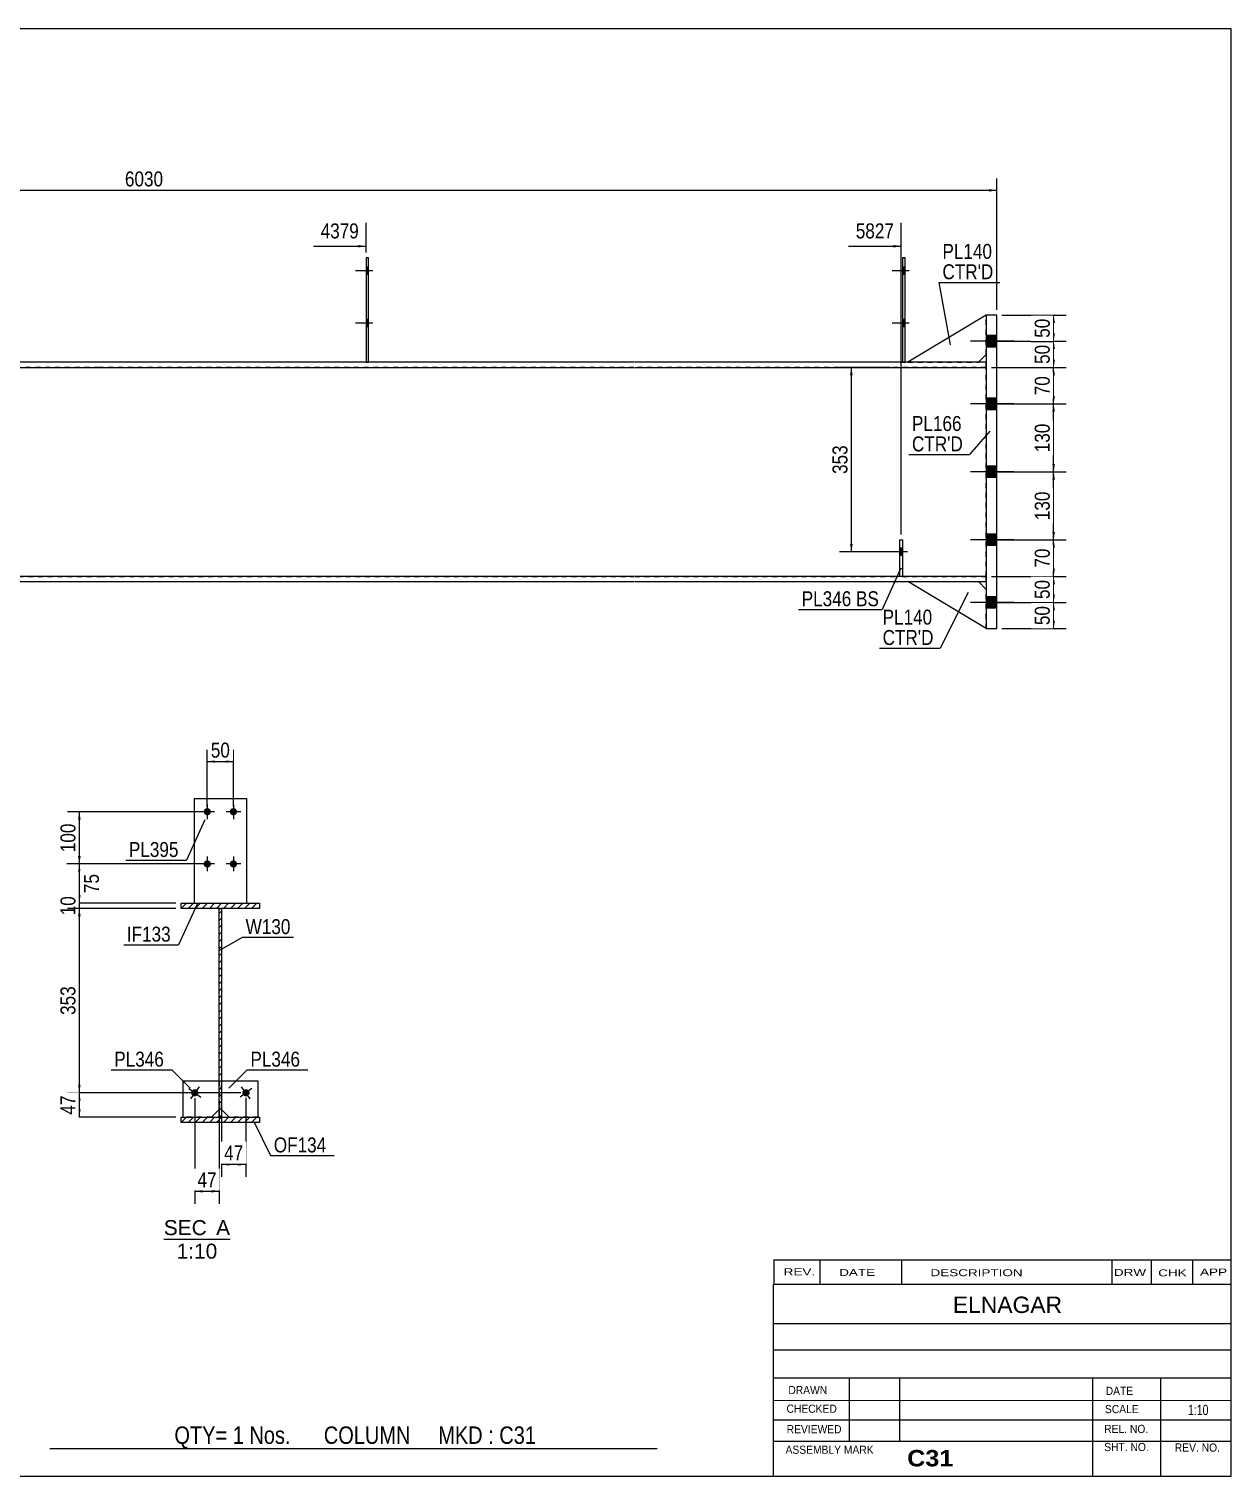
# Model space of a CAD drawing. Header units: millimetres. Extents: x -333 to 70, y -172 to 105.
# Drawn here: x -160.3 to 69.9, y -172.2 to 104.8 of the extents above; entities that cross this region are included whole.
import ezdxf

# ---------------------------------------------------------------- set-up
doc = ezdxf.new("R2010")
doc.units = ezdxf.units.MM
doc.linetypes.add('DXK_LINE_DOT1', pattern=[1.8814, 0.9407, -0.9407])
doc.linetypes.add('DXK_LINE_DOT2', pattern=[3.9198, 1.9599, -1.9599])
doc.styles.add('Arial', font='ARIAL.TTF', dxfattribs={"height": 0.2})
doc.styles.add('Arial Bold', font='ARIALBD.TTF', dxfattribs={"height": 0.2})
doc.styles.add('Arial Narrow', font='ARIALN.TTF', dxfattribs={"height": 0.2})

# ---------------------------------------------------------------- blocks, each defined once
blk = doc.blocks.new('Unknown-624481836-5714')
at = {"color": 5, "linetype": 'Continuous'}
for p, q in [((69.86, 104.79), (-330.14, 104.79)), ((-330.14, 104.79), (-330.14, -172.21)), ((69.86, -172.21), (69.86, 104.79)), ((-330.14, -172.21), (69.86, -172.21))]:
    blk.add_line(p, q, dxfattribs=at)
at = {"color": 174, "linetype": 'Continuous', "style": 'Arial'}
blk.add_text('Tekla structures', height=1.9102, rotation=90, dxfattribs=at).set_placement((-330.64, -171.71))
blk = doc.blocks.new('Unknown-624481836-12 - 6653')
at = {"color": 1, "linetype": 'Continuous'}
blk.add_line((-134.47, -126.84), (-121.79, -126.84), dxfattribs=at)
at = {"color": 0, "linetype": 'Continuous'}
for points in [[(-126.25, -126.09), (-126.25, -123.09), (-134.47, -123.09), (-134.47, -126.09)], [(-121.79, -126.09), (-121.79, -123.09), (-124.45, -123.09), (-124.45, -126.09)], [(-124.24, -130.59), (-124.24, -127.59), (-132.02, -127.59), (-132.02, -130.59)]]:
    blk.add_wipeout(points, dxfattribs=at)
at = {"color": 136, "linetype": 'Continuous', "style": 'Arial'}
for s, height, p in [('SEC', 2.865, (-134.47, -126.09)), ('A', 2.87, (-124.45, -126.09)), ('1:10', 2.865, (-132.02, -130.59))]:
    blk.add_text(s, height=height, dxfattribs=at).set_placement(p)
blk = doc.blocks.new('Part-624481836-4829 - 4772')
at = {"color": 2, "linetype": 'Continuous'}
for p, q in [((7.45, 61), (6.95, 61)), ((6.95, 61), (6.95, 41)), ((7.45, 41), (7.45, 61))]:
    blk.add_line(p, q, dxfattribs=at)
at = {"color": 7, "linetype": 'DXK_LINE_DOT1'}
blk.add_line((6.95, 41), (7.45, 41), dxfattribs=at)
blk = doc.blocks.new('Part-624481836-4827 - 4772')
at = {"color": 2, "linetype": 'Continuous'}
for p, q in [((-249.5, 41), (-299.5, 41)), ((-299.5, 40), (-249.5, 40)), ((-146.8, 41), (-249.4, 41)), ((-249.4, 40), (-146.8, 40)), ((-44.45, 41), (-146.7, 41)), ((-146.7, 40), (-44.45, 40)), ((23, 41), (-44.35, 41)), ((-44.35, 40), (23, 40))]:
    blk.add_line(p, q, dxfattribs=at)
at = {"color": 7, "linetype": 'DXK_LINE_DOT1'}
for p, q in [((-299.5, 41), (-299.5, 40)), ((23, 40), (23, 41))]:
    blk.add_line(p, q, dxfattribs=at)
blk = doc.blocks.new('Part-624481836-4819 - 4772')
at = {"color": 2, "linetype": 'Continuous'}
for p, q in [((-249.5, 0), (-299.5, 0)), ((-146.8, 0), (-249.4, 0)), ((-44.45, 0), (-146.7, 0)), ((23, 0), (-44.35, 0)), ((-299.5, -1), (-249.5, -1)), ((-249.4, -1), (-146.8, -1)), ((-146.7, -1), (-44.45, -1)), ((-44.35, -1), (23, -1))]:
    blk.add_line(p, q, dxfattribs=at)
at = {"color": 7, "linetype": 'DXK_LINE_DOT1'}
for p, q in [((-299.5, 0), (-299.5, -1)), ((23, -1), (23, 0))]:
    blk.add_line(p, q, dxfattribs=at)
blk = doc.blocks.new('Part-624481836-4820 - 4772')
at = {"color": 2, "linetype": 'Continuous'}
for p, q in [((23, 50), (23, -10)), ((25, 50), (23, 50)), ((25, -10), (25, 50)), ((23, -10), (25, -10))]:
    blk.add_line(p, q, dxfattribs=at)
blk = doc.blocks.new('Part-624481836-4823 - 4772')
at = {"color": 2, "linetype": 'Continuous'}
for p, q in [((23, -10), (8, -1)), ((21.5, -1), (23, -2.5))]:
    blk.add_line(p, q, dxfattribs=at)
at = {"color": 7, "linetype": 'DXK_LINE_DOT1'}
for p, q in [((8, -1), (21.5, -1)), ((23, -10), (23, -2.5))]:
    blk.add_line(p, q, dxfattribs=at)
blk = doc.blocks.new('Part-624481836-4825 - 4772')
at = {"color": 2, "linetype": 'Continuous'}
for p, q in [((23, 50), (8, 41)), ((21.5, 41), (23, 42.5))]:
    blk.add_line(p, q, dxfattribs=at)
at = {"color": 7, "linetype": 'DXK_LINE_DOT1'}
for p, q in [((23, 42.5), (23, 50)), ((8, 41), (21.5, 41))]:
    blk.add_line(p, q, dxfattribs=at)
blk = doc.blocks.new('Part-624481836-4830 - 4772')
at = {"color": 7, "linetype": 'DXK_LINE_DOT1'}
for p, q in [((6.45, 0), (6.45, 7)), ((6.45, 7), (6.95, 7)), ((6.95, 7), (6.95, 0)), ((6.45, 1.5), (6.95, 1.5)), ((6.95, 0), (6.45, 0))]:
    blk.add_line(p, q, dxfattribs=at)
blk = doc.blocks.new('Part-624481836-4833 - 4772')
at = {"color": 2, "linetype": 'Continuous'}
for p, q in [((6.45, 0), (6.45, 7)), ((6.45, 7), (6.95, 7)), ((6.95, 7), (6.95, 0))]:
    blk.add_line(p, q, dxfattribs=at)
blk = doc.blocks.new('Part-624481836-4836 - 4772')
at = {"color": 2, "linetype": 'Continuous'}
for p, q in [((-95.25, 61), (-95.75, 61)), ((-95.75, 61), (-95.75, 41)), ((-95.25, 41), (-95.25, 61))]:
    blk.add_line(p, q, dxfattribs=at)
at = {"color": 7, "linetype": 'DXK_LINE_DOT1'}
blk.add_line((-95.75, 41), (-95.25, 41), dxfattribs=at)
blk = doc.blocks.new('Part-624481836-4844 - 4772')
at = {"color": 7, "linetype": 'DXK_LINE_DOT1'}
for p, q in [((-249.5, 40), (-299.5, 40)), ((-299.5, 40), (-299.5, 0)), ((-146.8, 40), (-249.4, 40)), ((-44.45, 40), (-146.7, 40)), ((23, 40), (-44.35, 40)), ((23, 0), (23, 40)), ((-299.5, 0), (-249.5, 0)), ((-249.4, 0), (-198.6, 0)), ((-198.1, 0), (-146.8, 0)), ((-146.7, 0), (-44.45, 0)), ((-44.35, 0), (6.45, 0)), ((6.95, 0), (23, 0))]:
    blk.add_line(p, q, dxfattribs=at)
blk = doc.blocks.new('Bolt-624481836-4845 - 4772')
at = {"linetype": 'Continuous'}
for points in [[(25, 43.9), (25, 46.1), (23, 46.1), (23, 43.9)], [(25, 43.9), (25, 46.1), (23, 46.1), (23, 43.9)], [(25, 31.9), (25, 34.1), (23, 34.1), (23, 31.9)], [(25, 31.9), (25, 34.1), (23, 34.1), (23, 31.9)], [(25, 18.9), (25, 21.1), (23, 21.1), (23, 18.9)], [(25, 18.9), (25, 21.1), (23, 21.1), (23, 18.9)], [(25, 5.9), (25, 8.1), (23, 8.1), (23, 5.9)], [(25, 5.9), (25, 8.1), (23, 8.1), (23, 5.9)], [(25, -6.1), (25, -3.9), (23, -3.9), (23, -6.1)], [(25, -6.1), (25, -3.9), (23, -3.9), (23, -6.1)]]:
    blk.add_hatch(color=3, dxfattribs=at).paths.add_polyline_path(points)
at = {"color": 3, "linetype": 'Continuous'}
for p, q in [((28.3, 45), (20, 45)), ((28.3, 45), (20, 45)), ((25, 46.1), (23, 46.1)), ((25, 46.1), (23, 46.1)), ((25, 43.9), (23, 43.9)), ((25, 43.9), (23, 43.9)), ((25, 34.1), (23, 34.1)), ((25, 34.1), (23, 34.1)), ((28.3, 33), (20, 33)), ((28.3, 33), (20, 33)), ((25, 31.9), (23, 31.9)), ((25, 31.9), (23, 31.9)), ((28.3, 20), (20, 20)), ((28.3, 20), (20, 20)), ((25, 21.1), (23, 21.1)), ((25, 21.1), (23, 21.1)), ((25, 18.9), (23, 18.9)), ((25, 18.9), (23, 18.9)), ((28.3, 7), (20, 7)), ((28.3, 7), (20, 7)), ((25, 8.1), (23, 8.1)), ((25, 8.1), (23, 8.1)), ((25, 5.9), (23, 5.9)), ((25, 5.9), (23, 5.9)), ((28.3, -5), (20, -5)), ((28.3, -5), (20, -5)), ((25, -3.9), (23, -3.9)), ((25, -3.9), (23, -3.9)), ((25, -6.1), (23, -6.1)), ((25, -6.1), (23, -6.1))]:
    blk.add_line(p, q, dxfattribs=at)
blk = doc.blocks.new('Bolt-624481836-4849 - 4772')
at = {"linetype": 'Continuous'}
for points in [[(7.45, 57.8), (7.45, 59.2), (6.95, 59.2), (6.95, 57.8)], [(7.45, 57.8), (7.45, 59.2), (6.95, 59.2), (6.95, 57.8)], [(7.45, 47.8), (7.45, 49.2), (6.95, 49.2), (6.95, 47.8)], [(7.45, 47.8), (7.45, 49.2), (6.95, 49.2), (6.95, 47.8)]]:
    blk.add_hatch(color=3, dxfattribs=at).paths.add_polyline_path(points)
at = {"color": 3, "linetype": 'Continuous'}
for p, q in [((8.25, 58.5), (4.95, 58.5)), ((8.25, 58.5), (4.95, 58.5)), ((7.45, 59.2), (6.95, 59.2)), ((7.45, 59.2), (6.95, 59.2)), ((7.45, 57.8), (6.95, 57.8)), ((7.45, 57.8), (6.95, 57.8)), ((8.25, 48.5), (4.95, 48.5)), ((8.25, 48.5), (4.95, 48.5)), ((7.45, 49.2), (6.95, 49.2)), ((7.45, 49.2), (6.95, 49.2)), ((7.45, 47.8), (6.95, 47.8)), ((7.45, 47.8), (6.95, 47.8))]:
    blk.add_line(p, q, dxfattribs=at)
blk = doc.blocks.new('Bolt-624481836-4850 - 4772')
at = {"color": 3, "linetype": 'DXK_LINE_DOT2'}
for p, q in [((7.9, 4.7), (4.6, 4.7)), ((6.95, 5.4), (6.45, 5.4)), ((6.95, 4), (6.45, 4))]:
    blk.add_line(p, q, dxfattribs=at)
blk = doc.blocks.new('Bolt-624481836-4853 - 4772')
at = {"linetype": 'Continuous'}
blk.add_hatch(color=3, dxfattribs=at).paths.add_polyline_path([(6.95, 4), (6.95, 5.4), (6.45, 5.4), (6.45, 4)])
at = {"color": 3, "linetype": 'Continuous'}
for p, q in [((7.9, 4.7), (4.6, 4.7)), ((6.95, 5.4), (6.45, 5.4)), ((6.95, 4), (6.45, 4))]:
    blk.add_line(p, q, dxfattribs=at)
blk = doc.blocks.new('Bolt-624481836-4856 - 4772')
at = {"linetype": 'Continuous'}
for points in [[(-95.25, 57.8), (-95.25, 59.2), (-95.75, 59.2), (-95.75, 57.8)], [(-95.25, 57.8), (-95.25, 59.2), (-95.75, 59.2), (-95.75, 57.8)], [(-95.25, 47.8), (-95.25, 49.2), (-95.75, 49.2), (-95.75, 47.8)], [(-95.25, 47.8), (-95.25, 49.2), (-95.75, 49.2), (-95.75, 47.8)]]:
    blk.add_hatch(color=3, dxfattribs=at).paths.add_polyline_path(points)
at = {"color": 3, "linetype": 'Continuous'}
for p, q in [((-94.45, 58.5), (-97.75, 58.5)), ((-94.45, 58.5), (-97.75, 58.5)), ((-95.25, 59.2), (-95.75, 59.2)), ((-95.25, 59.2), (-95.75, 59.2)), ((-95.25, 57.8), (-95.75, 57.8)), ((-95.25, 57.8), (-95.75, 57.8)), ((-94.45, 48.5), (-97.75, 48.5)), ((-94.45, 48.5), (-97.75, 48.5)), ((-95.25, 49.2), (-95.75, 49.2)), ((-95.25, 49.2), (-95.75, 49.2)), ((-95.25, 47.8), (-95.75, 47.8)), ((-95.25, 47.8), (-95.75, 47.8))]:
    blk.add_line(p, q, dxfattribs=at)
blk = doc.blocks.new('Part-624481836-6662 - 6653')
at = {"linetype": 'Continuous'}
h = blk.add_hatch(dxfattribs=at)
h.set_pattern_fill('', scale=0.3, style=0, pattern_type=0)
h.set_pattern_definition([(45, (-131.141, -63.545), (-0.67352, 0.67352), [])])
h.paths.add_polyline_path([(-131.14, -62.54), (-131.14, -63.54), (-116.14, -63.54), (-116.14, -62.54)])
at = {"color": 2, "linetype": 'Continuous'}
for p, q in [((-131.14, -63.54), (-131.14, -62.54)), ((-131.14, -62.54), (-116.14, -62.54)), ((-116.14, -63.54), (-131.14, -63.54)), ((-116.14, -62.54), (-116.14, -63.54))]:
    blk.add_line(p, q, dxfattribs=at)
blk = doc.blocks.new('Part-624481836-6654 - 6653')
at = {"linetype": 'Continuous'}
h = blk.add_hatch(dxfattribs=at)
h.set_pattern_fill('', scale=0.3, style=0, pattern_type=0)
h.set_pattern_definition([(45, (-131.141, -104.545), (-0.67352, 0.67352), [])])
h.paths.add_polyline_path([(-131.14, -103.54), (-131.14, -104.54), (-116.14, -104.54), (-116.14, -103.54)])
at = {"color": 2, "linetype": 'Continuous'}
for p, q in [((-131.14, -104.54), (-131.14, -103.54)), ((-131.14, -103.54), (-116.14, -103.54)), ((-116.14, -104.54), (-131.14, -104.54)), ((-116.14, -103.54), (-116.14, -104.54))]:
    blk.add_line(p, q, dxfattribs=at)
blk = doc.blocks.new('Part-624481836-6672 - 6653')
at = {"color": 2, "linetype": 'Continuous'}
for p, q in [((-128.64, -42.54), (-118.64, -42.54)), ((-128.64, -42.54), (-128.64, -62.54)), ((-118.64, -42.54), (-118.64, -62.54))]:
    blk.add_line(p, q, dxfattribs=at)
at = {"color": 7, "linetype": 'DXK_LINE_DOT1'}
blk.add_line((-128.64, -62.54), (-118.64, -62.54), dxfattribs=at)
blk = doc.blocks.new('Part-624481836-6673 - 6653')
at = {"color": 2, "linetype": 'Continuous'}
for p, q in [((-130.84, -96.54), (-123.84, -96.54)), ((-130.84, -96.54), (-130.84, -103.54)), ((-123.84, -102.04), (-125.34, -103.54))]:
    blk.add_line(p, q, dxfattribs=at)
at = {"color": 7, "linetype": 'DXK_LINE_DOT1'}
for p, q in [((-123.84, -96.54), (-123.84, -102.04)), ((-125.34, -103.54), (-130.84, -103.54))]:
    blk.add_line(p, q, dxfattribs=at)
blk = doc.blocks.new('Bolt-624481836-6692 - 6653')
at = {"linetype": 'Continuous'}
for points in [[(-125.44, -45.04, -1), (-126.84, -45.04, -1)], [(-120.44, -45.04, -1), (-121.84, -45.04, -1)], [(-125.44, -55.04, -1), (-126.84, -55.04, -1)], [(-120.44, -55.04, -1), (-121.84, -55.04, -1)]]:
    blk.add_hatch(color=3, dxfattribs=at).paths.add_polyline_path(points)
at = {"color": 3, "linetype": 'Continuous'}
for p, q in [((-126.14, -43.64), (-126.14, -46.44)), ((-121.14, -43.64), (-121.14, -46.44)), ((-124.74, -45.04), (-127.54, -45.04)), ((-119.74, -45.04), (-122.54, -45.04)), ((-124.74, -55.04), (-127.54, -55.04)), ((-126.14, -53.64), (-126.14, -56.44)), ((-119.74, -55.04), (-122.54, -55.04)), ((-121.14, -53.64), (-121.14, -56.44))]:
    blk.add_line(p, q, dxfattribs=at)
blk = doc.blocks.new('Part-624481836-6676 - 6653')
at = {"color": 2, "linetype": 'Continuous'}
for p, q in [((-123.44, -96.54), (-116.44, -96.54)), ((-116.44, -96.54), (-116.44, -103.54)), ((-121.94, -103.54), (-123.44, -102.04))]:
    blk.add_line(p, q, dxfattribs=at)
at = {"color": 7, "linetype": 'DXK_LINE_DOT1'}
for p, q in [((-123.44, -102.04), (-123.44, -96.54)), ((-116.44, -103.54), (-121.94, -103.54))]:
    blk.add_line(p, q, dxfattribs=at)
blk = doc.blocks.new('Part-624481836-6679 - 6653')
at = {"linetype": 'Continuous'}
h = blk.add_hatch(dxfattribs=at)
h.set_pattern_fill('', scale=0.3, style=0, pattern_type=0)
h.set_pattern_definition([(45, (-123.841, -103.545), (-0.67352, 0.67352), [])])
h.paths.add_polyline_path([(-123.84, -63.54), (-123.84, -103.54), (-123.44, -103.54), (-123.44, -63.54)])
at = {"color": 2, "linetype": 'Continuous'}
for p, q in [((-123.84, -103.54), (-123.84, -63.54)), ((-123.84, -63.54), (-123.44, -63.54)), ((-123.44, -63.54), (-123.44, -103.54)), ((-123.44, -103.54), (-123.84, -103.54))]:
    blk.add_line(p, q, dxfattribs=at)
blk = doc.blocks.new('Bolt-624481836-6693 - 6653')
at = {"linetype": 'Continuous'}
blk.add_hatch(color=3, dxfattribs=at).paths.add_polyline_path([(-128.13, -98.28, -1), (-128.95, -99.41, -1)])
at = {"color": 3, "linetype": 'Continuous'}
for p, q in [((-129.67, -98.02), (-127.41, -99.67)), ((-127.72, -97.71), (-129.37, -99.98))]:
    blk.add_line(p, q, dxfattribs=at)
blk = doc.blocks.new('Bolt-624481836-6696 - 6653')
at = {"linetype": 'Continuous'}
blk.add_hatch(color=3, dxfattribs=at).paths.add_polyline_path([(-118.33, -99.41, -1), (-119.15, -98.28, -1)])
at = {"color": 3, "linetype": 'Continuous'}
for p, q in [((-117.61, -98.02), (-119.87, -99.67)), ((-117.92, -99.98), (-119.57, -97.71))]:
    blk.add_line(p, q, dxfattribs=at)
blk = doc.blocks.new('StraightDimension-624481836-6582 - 4772')
at = {"linetype": 'Continuous'}
blk.add_hatch(color=7, dxfattribs=at).paths.add_polyline_path([(-97.25, 63.45), (-95.75, 63.2), (-97.25, 62.95)])
at = {"color": 7, "linetype": 'Continuous'}
for p, q in [((-95.75, 62), (-95.75, 67.7)), ((-105.81, 63.2), (-95.75, 63.2))]:
    blk.add_line(p, q, dxfattribs=at)
at = {"color": 0}
blk.add_wipeout([(-96.52, 64.1), (-96.52, 68.3), (-105.04, 68.3), (-105.04, 64.1)], dxfattribs=at)
at = {"color": 3, "style": 'Arial Narrow'}
blk.add_text('4379', height=2.863, dxfattribs=at).set_placement((-104.44, 64.7))
blk = doc.blocks.new('StraightDimension-624481836-6231 - 4772')
at = {"linetype": 'Continuous'}
for points in [[(35.64, 43.5), (35.89, 45), (36.14, 43.5)], [(36.14, 41.5), (35.89, 40), (35.64, 41.5)]]:
    blk.add_hatch(color=7, dxfattribs=at).paths.add_polyline_path(points)
at = {"color": 7, "linetype": 'Continuous'}
for p, q in [((24, 45), (38.29, 45)), ((35.89, 40), (35.89, 45)), ((24, 40), (38.29, 40))]:
    blk.add_line(p, q, dxfattribs=at)
at = {"color": 0}
blk.add_wipeout([(35.74, 44.93), (31.54, 44.93), (31.54, 40.07), (35.74, 40.07)], dxfattribs=at)
at = {"color": 3, "style": 'Arial Narrow'}
blk.add_text('50', height=2.863, rotation=90.0002, dxfattribs=at).set_placement((35.14, 40.67))
blk = doc.blocks.new('StraightDimension-624481836-6234 - 4772')
at = {"linetype": 'Continuous'}
for points in [[(35.64, 18.5), (35.89, 20), (36.14, 18.5)], [(36.14, 8.5), (35.89, 7), (35.64, 8.5)]]:
    blk.add_hatch(color=7, dxfattribs=at).paths.add_polyline_path(points)
at = {"color": 7, "linetype": 'Continuous'}
for p, q in [((24, 20), (38.29, 20)), ((35.89, 7), (35.89, 20)), ((24, 7), (38.29, 7))]:
    blk.add_line(p, q, dxfattribs=at)
at = {"color": 0}
blk.add_wipeout([(35.74, 16.84), (31.54, 16.84), (31.54, 10.16), (35.74, 10.16)], dxfattribs=at)
at = {"color": 3, "style": 'Arial Narrow'}
blk.add_text('130', height=2.863, rotation=90.0002, dxfattribs=at).set_placement((35.14, 10.76))
blk = doc.blocks.new('StraightDimension-624481836-6232 - 4772')
at = {"linetype": 'Continuous'}
for points in [[(35.64, 38.5), (35.89, 40), (36.14, 38.5)], [(36.14, 34.5), (35.89, 33), (35.64, 34.5)]]:
    blk.add_hatch(color=7, dxfattribs=at).paths.add_polyline_path(points)
at = {"color": 7, "linetype": 'Continuous'}
for p, q in [((24, 40), (38.29, 40)), ((35.89, 33), (35.89, 40)), ((24, 33), (38.29, 33))]:
    blk.add_line(p, q, dxfattribs=at)
at = {"color": 0}
blk.add_wipeout([(35.74, 38.93), (31.54, 38.93), (31.54, 34.07), (35.74, 34.07)], dxfattribs=at)
at = {"color": 3, "style": 'Arial Narrow'}
blk.add_text('70', height=2.863, rotation=90.0002, dxfattribs=at).set_placement((35.14, 34.67))
blk = doc.blocks.new('StraightDimension-624481836-6235 - 4772')
at = {"linetype": 'Continuous'}
for points in [[(35.64, 5.5), (35.89, 7), (36.14, 5.5)], [(36.14, 1.5), (35.89, 0), (35.64, 1.5)]]:
    blk.add_hatch(color=7, dxfattribs=at).paths.add_polyline_path(points)
at = {"color": 7, "linetype": 'Continuous'}
for p, q in [((24, 7), (38.29, 7)), ((35.89, 0), (35.89, 7)), ((24, 0), (38.29, 0))]:
    blk.add_line(p, q, dxfattribs=at)
at = {"color": 0}
blk.add_wipeout([(35.74, 5.93), (31.54, 5.93), (31.54, 1.07), (35.74, 1.07)], dxfattribs=at)
at = {"color": 3, "style": 'Arial Narrow'}
blk.add_text('70', height=2.863, rotation=90.0002, dxfattribs=at).set_placement((35.14, 1.67))
blk = doc.blocks.new('StraightDimension-624481836-5742 - 4772')
at = {"linetype": 'Continuous'}
for points in [[(-300, 73.65), (-301.5, 73.9), (-300, 74.15)], [(23.5, 74.15), (25, 73.9), (23.5, 73.65)]]:
    blk.add_hatch(color=7, dxfattribs=at).paths.add_polyline_path(points)
at = {"color": 7, "linetype": 'Continuous'}
for p, q in [((-301.5, 44), (-301.5, 76.15)), ((25, 51), (25, 76.15)), ((-301.5, 73.9), (25, 73.9))]:
    blk.add_line(p, q, dxfattribs=at)
at = {"color": 0}
blk.add_wipeout([(-133.99, 74.05), (-133.99, 78.25), (-142.51, 78.25), (-142.51, 74.05)], dxfattribs=at)
at = {"color": 3, "style": 'Arial Narrow'}
blk.add_text('6030', height=2.863, dxfattribs=at).set_placement((-141.91, 74.65))
blk = doc.blocks.new('StraightDimension-624481836-6230 - 4772')
at = {"linetype": 'Continuous'}
for points in [[(35.64, 48.5), (35.89, 50), (36.14, 48.5)], [(36.14, 46.5), (35.89, 45), (35.64, 46.5)]]:
    blk.add_hatch(color=7, dxfattribs=at).paths.add_polyline_path(points)
at = {"color": 7, "linetype": 'Continuous'}
for p, q in [((26, 50), (38.29, 50)), ((35.89, 45), (35.89, 50)), ((24, 45), (38.29, 45))]:
    blk.add_line(p, q, dxfattribs=at)
at = {"color": 0}
blk.add_wipeout([(35.74, 49.93), (31.54, 49.93), (31.54, 45.07), (35.74, 45.07)], dxfattribs=at)
at = {"color": 3, "style": 'Arial Narrow'}
blk.add_text('50', height=2.863, rotation=90.0002, dxfattribs=at).set_placement((35.14, 45.67))
blk = doc.blocks.new('StraightDimension-624481836-6233 - 4772')
at = {"linetype": 'Continuous'}
for points in [[(35.64, 31.5), (35.89, 33), (36.14, 31.5)], [(36.14, 21.5), (35.89, 20), (35.64, 21.5)]]:
    blk.add_hatch(color=7, dxfattribs=at).paths.add_polyline_path(points)
at = {"color": 7, "linetype": 'Continuous'}
for p, q in [((24, 33), (38.29, 33)), ((35.89, 20), (35.89, 33)), ((24, 20), (38.29, 20))]:
    blk.add_line(p, q, dxfattribs=at)
at = {"color": 0}
blk.add_wipeout([(35.74, 29.84), (31.54, 29.84), (31.54, 23.16), (35.74, 23.16)], dxfattribs=at)
at = {"color": 3, "style": 'Arial Narrow'}
blk.add_text('130', height=2.863, rotation=90.0002, dxfattribs=at).set_placement((35.14, 23.76))
blk = doc.blocks.new('StraightDimension-624481836-6236 - 4772')
at = {"linetype": 'Continuous'}
for points in [[(35.64, -1.5), (35.89, 0), (36.14, -1.5)], [(36.14, -3.5), (35.89, -5), (35.64, -3.5)]]:
    blk.add_hatch(color=7, dxfattribs=at).paths.add_polyline_path(points)
at = {"color": 7, "linetype": 'Continuous'}
for p, q in [((24, 0), (38.29, 0)), ((35.89, -5), (35.89, 0)), ((24, -5), (38.29, -5))]:
    blk.add_line(p, q, dxfattribs=at)
at = {"color": 0}
blk.add_wipeout([(35.74, -0.07), (31.54, -0.07), (31.54, -4.93), (35.74, -4.93)], dxfattribs=at)
at = {"color": 3, "style": 'Arial Narrow'}
blk.add_text('50', height=2.863, rotation=90.0002, dxfattribs=at).set_placement((35.14, -4.33))
blk = doc.blocks.new('StraightDimension-624481836-6237 - 4772')
at = {"linetype": 'Continuous'}
for points in [[(35.64, -6.5), (35.89, -5), (36.14, -6.5)], [(36.14, -8.5), (35.89, -10), (35.64, -8.5)]]:
    blk.add_hatch(color=7, dxfattribs=at).paths.add_polyline_path(points)
at = {"color": 7, "linetype": 'Continuous'}
for p, q in [((24, -5), (38.29, -5)), ((35.89, -10), (35.89, -5)), ((26, -10), (38.29, -10))]:
    blk.add_line(p, q, dxfattribs=at)
at = {"color": 0}
blk.add_wipeout([(35.74, -5.07), (31.54, -5.07), (31.54, -9.93), (35.74, -9.93)], dxfattribs=at)
at = {"color": 3, "style": 'Arial Narrow'}
blk.add_text('50', height=2.863, rotation=90.0002, dxfattribs=at).set_placement((35.14, -9.33))
blk = doc.blocks.new('StraightDimension-624481836-6349 - 4772')
at = {"linetype": 'Continuous'}
for points in [[(-3.09, 38.5), (-2.84, 40), (-2.59, 38.5)], [(-2.59, 6.2), (-2.84, 4.7), (-3.09, 6.2)]]:
    blk.add_hatch(color=7, dxfattribs=at).paths.add_polyline_path(points)
at = {"color": 7, "linetype": 'Continuous'}
for p, q in [((4.52, 40), (-5.09, 40)), ((-2.84, 4.7), (-2.84, 40)), ((4.52, 4.7), (-5.09, 4.7))]:
    blk.add_line(p, q, dxfattribs=at)
at = {"color": 0}
blk.add_wipeout([(-2.99, 25.69), (-7.19, 25.69), (-7.19, 19.01), (-2.99, 19.01)], dxfattribs=at)
at = {"color": 3, "style": 'Arial Narrow'}
blk.add_text('353', height=2.863, rotation=90.0002, dxfattribs=at).set_placement((-3.59, 19.61))
blk = doc.blocks.new('StraightDimension-624481836-6581 - 4772')
at = {"linetype": 'Continuous'}
blk.add_hatch(color=7, dxfattribs=at).paths.add_polyline_path([(5.2, 63.45), (6.7, 63.2), (5.2, 62.95)])
at = {"color": 7, "linetype": 'Continuous'}
for p, q in [((6.7, 8), (6.7, 67.7)), ((-3.36, 63.2), (6.7, 63.2))]:
    blk.add_line(p, q, dxfattribs=at)
at = {"color": 0}
blk.add_wipeout([(5.93, 64.1), (5.93, 68.3), (-2.59, 68.3), (-2.59, 64.1)], dxfattribs=at)
at = {"color": 3, "style": 'Arial Narrow'}
blk.add_text('5827', height=2.863, dxfattribs=at).set_placement((-1.99, 64.7))
blk = doc.blocks.new('StraightDimension-624481836-6807 - 6653')
at = {"linetype": 'Continuous'}
for points in [[(-124.64, -35.68), (-126.14, -35.43), (-124.64, -35.18)], [(-122.64, -35.18), (-121.14, -35.43), (-122.64, -35.68)]]:
    blk.add_hatch(color=7, dxfattribs=at).paths.add_polyline_path(points)
at = {"color": 7, "linetype": 'Continuous'}
for p, q in [((-126.14, -44.04), (-126.14, -33.18)), ((-121.14, -44.04), (-121.14, -33.18)), ((-126.14, -35.43), (-121.14, -35.43))]:
    blk.add_line(p, q, dxfattribs=at)
at = {"color": 0}
blk.add_wipeout([(-121.21, -35.28), (-121.21, -31.08), (-126.07, -31.08), (-126.07, -35.28)], dxfattribs=at)
at = {"color": 3, "style": 'Arial Narrow'}
blk.add_text('50', height=2.863, dxfattribs=at).set_placement((-125.47, -34.68))
blk = doc.blocks.new('StraightDimension-624481836-7118 - 6653')
at = {"linetype": 'Continuous'}
for points in [[(-150.89, -46.54), (-150.64, -45.04), (-150.39, -46.54)], [(-150.39, -53.54), (-150.64, -55.04), (-150.89, -53.54)]]:
    blk.add_hatch(color=7, dxfattribs=at).paths.add_polyline_path(points)
at = {"color": 7, "linetype": 'Continuous'}
for p, q in [((-127.14, -45.04), (-152.89, -45.04)), ((-150.64, -55.04), (-150.64, -45.04)), ((-127.14, -55.04), (-152.89, -55.04))]:
    blk.add_line(p, q, dxfattribs=at)
at = {"color": 0}
blk.add_wipeout([(-150.79, -46.7), (-154.99, -46.7), (-154.99, -53.39), (-150.79, -53.39)], dxfattribs=at)
at = {"color": 3, "style": 'Arial Narrow'}
blk.add_text('100', height=2.863, rotation=90.0002, dxfattribs=at).set_placement((-151.39, -52.79))
blk = doc.blocks.new('StraightDimension-624481836-7206 - 6653')
at = {"linetype": 'Continuous'}
for points in [[(-127.04, -117.94), (-128.54, -117.69), (-127.04, -117.44)], [(-125.34, -117.44), (-123.84, -117.69), (-125.34, -117.94)]]:
    blk.add_hatch(color=7, dxfattribs=at).paths.add_polyline_path(points)
at = {"color": 7, "linetype": 'Continuous'}
for p, q in [((-128.54, -99.85), (-128.54, -120.09)), ((-123.84, -101.69), (-123.84, -120.09)), ((-128.54, -117.69), (-123.84, -117.69))]:
    blk.add_line(p, q, dxfattribs=at)
at = {"color": 0}
blk.add_wipeout([(-123.76, -117.54), (-123.76, -113.34), (-128.62, -113.34), (-128.62, -117.54)], dxfattribs=at)
at = {"color": 3, "style": 'Arial Narrow'}
blk.add_text('47', height=2.863, dxfattribs=at).set_placement((-128.02, -116.94))
blk = doc.blocks.new('StraightDimension-624481836-7119 - 6653')
at = {"linetype": 'Continuous'}
for points in [[(-150.89, -56.54), (-150.64, -55.04), (-150.39, -56.54)], [(-150.39, -61.04), (-150.64, -62.54), (-150.89, -61.04)]]:
    blk.add_hatch(color=7, dxfattribs=at).paths.add_polyline_path(points)
at = {"color": 7, "linetype": 'Continuous'}
for p, q in [((-127.14, -55.04), (-153.04, -55.04)), ((-150.64, -62.54), (-150.64, -55.04)), ((-132.14, -62.54), (-153.04, -62.54))]:
    blk.add_line(p, q, dxfattribs=at)
at = {"color": 0}
blk.add_wipeout([(-146.29, -56.37), (-150.49, -56.37), (-150.49, -61.22), (-146.29, -61.22)], dxfattribs=at)
at = {"color": 3, "style": 'Arial Narrow'}
blk.add_text('75', height=2.863, rotation=90.0002, dxfattribs=at).set_placement((-146.89, -60.62))
blk = doc.blocks.new('StraightDimension-624481836-7120 - 6653')
at = {"linetype": 'Continuous'}
for points in [[(-150.39, -61.04), (-150.64, -62.54), (-150.89, -61.04)], [(-150.89, -65.04), (-150.64, -63.54), (-150.39, -65.04)]]:
    blk.add_hatch(color=7, dxfattribs=at).paths.add_polyline_path(points)
at = {"color": 7, "linetype": 'Continuous'}
for p, q in [((-132.14, -62.54), (-152.89, -62.54)), ((-132.14, -63.54), (-152.89, -63.54)), ((-150.64, -63.54), (-150.64, -62.54))]:
    blk.add_line(p, q, dxfattribs=at)
at = {"color": 0}
blk.add_wipeout([(-150.79, -60.62), (-154.99, -60.62), (-154.99, -65.47), (-150.79, -65.47)], dxfattribs=at)
at = {"color": 3, "style": 'Arial Narrow'}
blk.add_text('10', height=2.863, rotation=90.0002, dxfattribs=at).set_placement((-151.39, -64.87))
blk = doc.blocks.new('StraightDimension-624481836-7121 - 6653')
at = {"linetype": 'Continuous'}
for points in [[(-150.89, -65.04), (-150.64, -63.54), (-150.39, -65.04)], [(-150.39, -97.34), (-150.64, -98.84), (-150.89, -97.34)]]:
    blk.add_hatch(color=7, dxfattribs=at).paths.add_polyline_path(points)
at = {"color": 7, "linetype": 'Continuous'}
for p, q in [((-132.14, -63.54), (-152.89, -63.54)), ((-150.64, -98.84), (-150.64, -63.54)), ((-119.74, -98.84), (-152.89, -98.84))]:
    blk.add_line(p, q, dxfattribs=at)
at = {"color": 0}
blk.add_wipeout([(-150.79, -77.85), (-154.99, -77.85), (-154.99, -84.54), (-150.79, -84.54)], dxfattribs=at)
at = {"color": 3, "style": 'Arial Narrow'}
blk.add_text('353', height=2.863, rotation=90.0002, dxfattribs=at).set_placement((-151.39, -83.94))
blk = doc.blocks.new('StraightDimension-624481836-7122 - 6653')
at = {"linetype": 'Continuous'}
for points in [[(-150.89, -100.34), (-150.64, -98.84), (-150.39, -100.34)], [(-150.39, -102.04), (-150.64, -103.54), (-150.89, -102.04)]]:
    blk.add_hatch(color=7, dxfattribs=at).paths.add_polyline_path(points)
at = {"color": 7, "linetype": 'Continuous'}
for p, q in [((-119.74, -98.84), (-152.89, -98.84)), ((-150.64, -103.54), (-150.64, -98.84)), ((-132.14, -103.54), (-152.89, -103.54))]:
    blk.add_line(p, q, dxfattribs=at)
at = {"color": 0}
blk.add_wipeout([(-150.79, -98.77), (-154.99, -98.77), (-154.99, -103.62), (-150.79, -103.62)], dxfattribs=at)
at = {"color": 3, "style": 'Arial Narrow'}
blk.add_text('47', height=2.863, rotation=90.0002, dxfattribs=at).set_placement((-151.39, -103.02))
blk = doc.blocks.new('StraightDimension-624481836-7183 - 6653')
at = {"linetype": 'Continuous'}
for points in [[(-121.94, -112.79), (-123.44, -112.54), (-121.94, -112.29)], [(-120.24, -112.29), (-118.74, -112.54), (-120.24, -112.79)]]:
    blk.add_hatch(color=7, dxfattribs=at).paths.add_polyline_path(points)
at = {"color": 7, "linetype": 'Continuous'}
for p, q in [((-123.44, -101.04), (-123.44, -114.94)), ((-118.74, -99.84), (-118.74, -114.94)), ((-123.44, -112.54), (-118.74, -112.54))]:
    blk.add_line(p, q, dxfattribs=at)
at = {"color": 0}
blk.add_wipeout([(-118.66, -112.39), (-118.66, -108.19), (-123.52, -108.19), (-123.52, -112.39)], dxfattribs=at)
at = {"color": 3, "style": 'Arial Narrow'}
blk.add_text('47', height=2.863, dxfattribs=at).set_placement((-122.92, -111.79))
blk = doc.blocks.new('CBS_CALLOFF-624481836-7994')
at = {"color": 7, "linetype": 'Continuous'}
blk.add_line((-156.26, -166.94), (-40.03, -166.96), dxfattribs=at)
at = {"color": 3, "linetype": 'Continuous', "style": 'Arial Narrow'}
blk.add_text('QTY= 1 Nos.      COLUMN     MKD : C31', height=3.3405, dxfattribs=at).set_placement((-132.44, -166.05))
blk = doc.blocks.new('CBS_NAME_BLOG-624481836-7995')
at = {"color": 7, "linetype": 'Continuous'}
for p, q in [((-17.73, -172.17), (-17.74, -135.46)), ((-17.73, -135.46), (69.78, -135.46)), ((-17.73, -142.99), (69.79, -142.99)), ((-17.66, -148.05), (69.86, -148.05)), ((-17.73, -153.42), (69.78, -153.42)), ((-3.21, -165.53), (-3.21, -153.43)), ((6.47, -165.5), (6.47, -153.43)), ((43.39, -172.17), (43.39, -153.44)), ((56.44, -172.17), (56.44, -153.42)), ((-17.73, -157.72), (69.86, -157.7)), ((-17.73, -161.47), (69.78, -161.47)), ((-17.73, -165.51), (69.78, -165.51)), ((-17.73, -172.21), (69.86, -172.21))]:
    blk.add_line(p, q, dxfattribs=at)
at = {"color": 3, "linetype": 'Continuous', "style": 'Arial'}
blk.add_text('ELNAGAR', height=3.133, dxfattribs=at).set_placement((16.59, -140.99))
at = {"color": 3, "linetype": 'Continuous'}
for s, height, style, width, p in [('DRAWN', 1.566, 'Arial', 0.9, (-14.9, -156.53)), ('DATE', 1.566, 'Arial', 0.9, (45.86, -156.69)), ('CHECKED', 1.566, 'Arial', 0.9, (-15.25, -160.1)), ('SCALE', 1.566, 'Arial', 0.9, (45.71, -160.17)), ('1:10', 1.957, 'Arial Narrow', 0.9, (61.6, -160.53)), ('REVIEWED', 1.566, 'Arial', 0.9, (-15.22, -164.02)), ('REL. NO.', 1.566, 'Arial', 0.9, (45.57, -163.97)), ('SHT. NO.', 1.566, 'Arial', 0.9, (45.57, -167.43)), ('REV. NO.', 1.566, 'Arial', 0.9, (59.09, -167.53)), ('ASSEMBLY MARK', 1.5663, 'Arial', 0.9, (-15.43, -167.95)), ('C31', 3.131, 'Arial Bold', 1.1, (7.85, -170.35))]:
    blk.add_text(s, height=height, dxfattribs=dict(at, style=style, width=width)).set_placement(p)
blk = doc.blocks.new('CBS_REVISION-624481836-7996')
at = {"color": 7, "linetype": 'Continuous'}
for p, q in [((-17.65, -130.83), (69.85, -130.83)), ((-17.65, -130.83), (-17.65, -135.46)), ((-8.85, -130.83), (-8.85, -135.46)), ((6.74, -130.83), (6.74, -135.4)), ((47, -130.83), (47, -135.46)), ((54.54, -130.83), (54.54, -135.46)), ((62.49, -130.83), (62.49, -135.46)), ((-17.65, -135.46), (69.85, -135.46))]:
    blk.add_line(p, q, dxfattribs=at)
at = {"color": 7, "style": 'Arial Narrow', "width": 1.7}
for s, height, p in [('REV.', 1.326, (-15.79, -133.78)), ('DATE', 1.326, (-5.17, -133.9)), ('DESCRIPTION', 1.3257, (12.31, -133.95)), ('DRW', 1.326, (47.43, -133.89)), ('CHK', 1.326, (55.91, -133.98)), ('APP', 1.326, (63.92, -133.83))]:
    blk.add_text(s, height=height, dxfattribs=at).set_placement(p)
blk = doc.blocks.new('Mark-624481836-7271 - 4772')
at = {"color": 0}
blk.add_wipeout([(12.66, -9.23), (12.66, -6.23), (3.15, -6.23), (3.15, -9.23)], dxfattribs=at)
blk.add_wipeout([(12.66, -9.23), (12.66, -6.23), (3.15, -6.23), (3.15, -9.23)], dxfattribs=at)
blk.add_wipeout([(12.91, -13.13), (12.91, -10.13), (3.15, -10.13), (3.15, -13.13)], dxfattribs=at)
blk.add_wipeout([(12.91, -13.13), (12.91, -10.13), (3.15, -10.13), (3.15, -13.13)], dxfattribs=at)
at = {"color": 7, "linetype": 'Continuous'}
for p in [(19.53, -3.09), (2.55, -13.73)]:
    blk.add_line(p, (14.16, -13.73), dxfattribs=at)
at = {"color": 3, "style": 'Arial Narrow'}
blk.add_text('PL140', height=2.863, dxfattribs=at).set_placement((3.15, -9.23))
at = {"color": 1, "style": 'Arial Narrow'}
blk.add_text("CTR'D", height=2.863, dxfattribs=at).set_placement((3.15, -13.13))
blk = doc.blocks.new('MarkSet-624481836-7245 - 4772')
at = {"color": 0}
blk.add_wipeout([(-2.84, -5.71), (-2.84, -2.71), (-12.34, -2.71), (-12.34, -5.71)], dxfattribs=at)
blk.add_wipeout([(-2.84, -5.71), (-2.84, -2.71), (-12.34, -2.71), (-12.34, -5.71)], dxfattribs=at)
blk.add_wipeout([(2.44, -5.71), (2.44, -2.71), (-1.94, -2.71), (-1.94, -5.71)], dxfattribs=at)
blk.add_wipeout([(2.44, -5.71), (2.44, -2.71), (-1.94, -2.71), (-1.94, -5.71)], dxfattribs=at)
at = {"color": 7, "linetype": 'Continuous'}
for p in [(6.58, 1.43), (-12.94, -6.31)]:
    blk.add_line(p, (3.04, -6.31), dxfattribs=at)
at = {"color": 3, "style": 'Arial Narrow'}
for s, p in [('PL346', (-12.34, -5.71)), ('BS', (-1.94, -5.71))]:
    blk.add_text(s, height=2.863, dxfattribs=at).set_placement(p)
blk = doc.blocks.new('Mark-624481836-7274 - 4772')
at = {"color": 0}
blk.add_wipeout([(24.1, 60.78), (24.1, 63.78), (14.6, 63.78), (14.6, 60.78)], dxfattribs=at)
blk.add_wipeout([(24.1, 60.78), (24.1, 63.78), (14.6, 63.78), (14.6, 60.78)], dxfattribs=at)
blk.add_wipeout([(24.35, 56.88), (24.35, 59.88), (14.6, 59.88), (14.6, 56.88)], dxfattribs=at)
blk.add_wipeout([(24.35, 56.88), (24.35, 59.88), (14.6, 59.88), (14.6, 56.88)], dxfattribs=at)
at = {"color": 7, "linetype": 'Continuous'}
for p, q in [((16.13, 44.33), (14, 56.28)), ((14, 56.28), (25.6, 56.28))]:
    blk.add_line(p, q, dxfattribs=at)
at = {"color": 3, "style": 'Arial Narrow'}
blk.add_text('PL140', height=2.863, dxfattribs=at).set_placement((14.6, 60.78))
at = {"color": 1, "style": 'Arial Narrow'}
blk.add_text("CTR'D", height=2.863, dxfattribs=at).set_placement((14.6, 56.88))
blk = doc.blocks.new('Mark-624481836-7268 - 4772')
at = {"color": 0}
blk.add_wipeout([(18.27, 27.83), (18.27, 30.83), (8.77, 30.83), (8.77, 27.83)], dxfattribs=at)
blk.add_wipeout([(18.27, 27.83), (18.27, 30.83), (8.77, 30.83), (8.77, 27.83)], dxfattribs=at)
blk.add_wipeout([(18.52, 23.93), (18.52, 26.93), (8.77, 26.93), (8.77, 23.93)], dxfattribs=at)
blk.add_wipeout([(18.52, 23.93), (18.52, 26.93), (8.77, 26.93), (8.77, 23.93)], dxfattribs=at)
at = {"color": 7, "linetype": 'Continuous'}
for p in [(23.68, 27.81), (8.17, 23.33)]:
    blk.add_line(p, (19.77, 23.33), dxfattribs=at)
at = {"color": 3, "style": 'Arial Narrow'}
blk.add_text('PL166', height=2.863, dxfattribs=at).set_placement((8.77, 27.83))
at = {"color": 1, "style": 'Arial Narrow'}
blk.add_text("CTR'D", height=2.863, dxfattribs=at).set_placement((8.77, 23.93))
blk = doc.blocks.new('Mark-624481836-6702 - 6653')
at = {"color": 0}
blk.add_wipeout([(-103.37, -110.26), (-103.37, -107.26), (-113.41, -107.26), (-113.41, -110.26)], dxfattribs=at)
blk.add_wipeout([(-103.37, -110.26), (-103.37, -107.26), (-113.41, -107.26), (-113.41, -110.26)], dxfattribs=at)
at = {"color": 7, "linetype": 'Continuous'}
for p, q in [((-117.26, -104.35), (-114.01, -110.86)), ((-114.01, -110.86), (-101.87, -110.86))]:
    blk.add_line(p, q, dxfattribs=at)
at = {"color": 3, "style": 'Arial Narrow'}
blk.add_text('OF134', height=2.863, dxfattribs=at).set_placement((-113.41, -110.26))
blk = doc.blocks.new('Mark-624481836-6705 - 6653')
at = {"color": 7, "linetype": 'Continuous'}
blk.add_line((-128.11, -62.77), (-131.65, -70.51), dxfattribs=at)
at = {"color": 0}
blk.add_wipeout([(-133.15, -69.91), (-133.15, -66.91), (-141.55, -66.91), (-141.55, -69.91)], dxfattribs=at)
blk.add_wipeout([(-133.15, -69.91), (-133.15, -66.91), (-141.55, -66.91), (-141.55, -69.91)], dxfattribs=at)
at = {"color": 7, "linetype": 'Continuous'}
blk.add_line((-142.15, -70.51), (-131.65, -70.51), dxfattribs=at)
at = {"color": 3, "style": 'Arial Narrow'}
blk.add_text('IF133', height=2.863, dxfattribs=at).set_placement((-141.55, -69.91))
blk = doc.blocks.new('Mark-624481836-6708 - 6653')
at = {"color": 7, "linetype": 'Continuous'}
blk.add_line((-126.61, -46.57), (-130.15, -54.31), dxfattribs=at)
at = {"color": 0}
blk.add_wipeout([(-131.65, -53.71), (-131.65, -50.71), (-141.15, -50.71), (-141.15, -53.71)], dxfattribs=at)
blk.add_wipeout([(-131.65, -53.71), (-131.65, -50.71), (-141.15, -50.71), (-141.15, -53.71)], dxfattribs=at)
at = {"color": 7, "linetype": 'Continuous'}
blk.add_line((-141.75, -54.31), (-130.15, -54.31), dxfattribs=at)
at = {"color": 3, "style": 'Arial Narrow'}
blk.add_text('PL395', height=2.863, dxfattribs=at).set_placement((-141.15, -53.71))
blk = doc.blocks.new('Mark-624481836-6711 - 6653')
at = {"color": 7, "linetype": 'Continuous'}
blk.add_line((-129.41, -97.97), (-132.95, -94.44), dxfattribs=at)
at = {"color": 0}
blk.add_wipeout([(-134.45, -93.84), (-134.45, -90.84), (-143.95, -90.84), (-143.95, -93.84)], dxfattribs=at)
blk.add_wipeout([(-134.45, -93.84), (-134.45, -90.84), (-143.95, -90.84), (-143.95, -93.84)], dxfattribs=at)
at = {"color": 7, "linetype": 'Continuous'}
blk.add_line((-144.55, -94.44), (-132.95, -94.44), dxfattribs=at)
at = {"color": 3, "style": 'Arial Narrow'}
blk.add_text('PL346', height=2.863, dxfattribs=at).set_placement((-143.95, -93.84))
blk = doc.blocks.new('Mark-624481836-6714 - 6653')
at = {"color": 0}
blk.add_wipeout([(-108.37, -93.84), (-108.37, -90.84), (-117.88, -90.84), (-117.88, -93.84)], dxfattribs=at)
blk.add_wipeout([(-108.37, -93.84), (-108.37, -90.84), (-117.88, -90.84), (-117.88, -93.84)], dxfattribs=at)
at = {"color": 7, "linetype": 'Continuous'}
for p, q in [((-122.01, -97.97), (-118.48, -94.44)), ((-118.48, -94.44), (-106.87, -94.44))]:
    blk.add_line(p, q, dxfattribs=at)
at = {"color": 3, "style": 'Arial Narrow'}
blk.add_text('PL346', height=2.863, dxfattribs=at).set_placement((-117.88, -93.84))
blk = doc.blocks.new('Mark-624481836-6717 - 6653')
at = {"color": 0}
blk.add_wipeout([(-110.21, -68.47), (-110.21, -65.47), (-118.8, -65.47), (-118.8, -68.47)], dxfattribs=at)
blk.add_wipeout([(-110.21, -68.47), (-110.21, -65.47), (-118.8, -65.47), (-118.8, -68.47)], dxfattribs=at)
at = {"color": 7, "linetype": 'Continuous'}
for p, q in [((-123.73, -71.57), (-119.4, -69.07)), ((-119.4, -69.07), (-109.61, -69.07))]:
    blk.add_line(p, q, dxfattribs=at)
at = {"color": 3, "style": 'Arial Narrow'}
blk.add_text('W130', height=2.863, dxfattribs=at).set_placement((-118.8, -68.47))

msp = doc.modelspace()

# ---------------------------------------------------------------- block references
for name in ['Unknown-624481836-5714', 'Part-624481836-4836 - 4772', 'Part-624481836-4829 - 4772', 'Bolt-624481836-4856 - 4772', 'Bolt-624481836-4849 - 4772', 'Part-624481836-4825 - 4772', 'Part-624481836-4820 - 4772', 'Bolt-624481836-4845 - 4772', 'Part-624481836-4827 - 4772', 'Part-624481836-4844 - 4772', 'Part-624481836-4830 - 4772', 'Part-624481836-4833 - 4772', 'Bolt-624481836-4850 - 4772', 'Bolt-624481836-4853 - 4772', 'Part-624481836-4819 - 4772', 'Part-624481836-4823 - 4772', 'Part-624481836-6672 - 6653', 'Bolt-624481836-6692 - 6653', 'Part-624481836-6662 - 6653', 'Part-624481836-6679 - 6653', 'Part-624481836-6673 - 6653', 'Part-624481836-6676 - 6653', 'Bolt-624481836-6693 - 6653', 'Bolt-624481836-6696 - 6653', 'Part-624481836-6654 - 6653', 'CBS_REVISION-624481836-7996', 'CBS_NAME_BLOG-624481836-7995', 'CBS_CALLOFF-624481836-7994']:
    msp.add_blockref(name, (0, 0))

# ---------------------------------------------------------------- next in the draw order: block references
for name in ['StraightDimension-624481836-6582 - 4772', 'StraightDimension-624481836-6231 - 4772', 'StraightDimension-624481836-6349 - 4772', 'StraightDimension-624481836-6234 - 4772', 'Mark-624481836-7271 - 4772', 'StraightDimension-624481836-6807 - 6653', 'StraightDimension-624481836-7206 - 6653', 'Mark-624481836-6702 - 6653', 'Unknown-624481836-12 - 6653']:
    msp.add_blockref(name, (0, 0))

# ---------------------------------------------------------------- next in the draw order: block references
for name in ['StraightDimension-624481836-5742 - 4772', 'StraightDimension-624481836-6232 - 4772', 'StraightDimension-624481836-6235 - 4772', 'MarkSet-624481836-7245 - 4772', 'StraightDimension-624481836-7118 - 6653']:
    msp.add_blockref(name, (0, 0))

# ---------------------------------------------------------------- next in the draw order: block references
for name in ['StraightDimension-624481836-6581 - 4772', 'StraightDimension-624481836-6230 - 4772', 'StraightDimension-624481836-6233 - 4772', 'StraightDimension-624481836-6236 - 4772', 'StraightDimension-624481836-7119 - 6653']:
    msp.add_blockref(name, (0, 0))

# ---------------------------------------------------------------- next in the draw order: block references
for name in ['Mark-624481836-7274 - 4772', 'Mark-624481836-7268 - 4772', 'StraightDimension-624481836-6237 - 4772', 'Mark-624481836-6708 - 6653', 'StraightDimension-624481836-7120 - 6653']:
    msp.add_blockref(name, (0, 0))

# ---------------------------------------------------------------- next in the draw order: block references
msp.add_blockref('StraightDimension-624481836-7121 - 6653', (0, 0))

# ---------------------------------------------------------------- next in the draw order: block references
for name in ['Mark-624481836-6705 - 6653', 'Mark-624481836-6717 - 6653', 'StraightDimension-624481836-7122 - 6653']:
    msp.add_blockref(name, (0, 0))

# ---------------------------------------------------------------- next in the draw order: block references
for name in ['Mark-624481836-6711 - 6653', 'Mark-624481836-6714 - 6653', 'StraightDimension-624481836-7183 - 6653']:
    msp.add_blockref(name, (0, 0))

doc.saveas('drawing.dxf')
